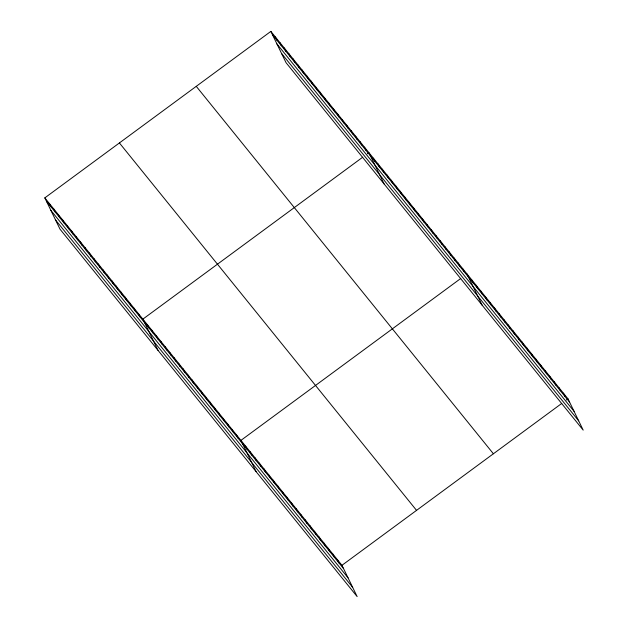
<?xml version="1.0" encoding="UTF-8"?>
<svg xmlns="http://www.w3.org/2000/svg" width="628" height="628" viewBox="0 0 628 628"><rect width="100%" height="100%" fill="white"/><g stroke="black" fill="none" stroke-linecap="round" stroke-linejoin="round"><path stroke-width="0.94" d="M44.816 197.883L341.954 565.31L357.151 596.6L60.013 229.173L44.816 197.883L270.849 31.4L567.987 398.827L583.184 430.117L286.046 62.69L270.849 31.4M362.694 157.228L142.87 319.134L158.068 350.424M367.356 153.797L368.903 152.651L384.101 183.941M460.748 278.479L240.924 440.385L256.122 471.675M341.954 565.31L561.77 403.411M566.432 399.973L567.987 398.827M272.466 34.728L569.604 402.155M276.948 43.952L574.086 411.387M281.564 53.466L578.702 420.893M196.258 86.342L493.396 453.769M119.406 142.941L416.545 510.368M46.433 201.211L343.571 568.638M50.915 210.435L348.053 577.862M55.531 219.941L352.669 587.376M563.395 393.152L565.012 396.48M558.802 387.476L560.419 390.804M554.21 381.793L555.827 385.121M549.618 376.117L551.235 379.445M545.025 370.434L546.643 373.762M540.433 364.758L542.05 368.087M535.841 359.083L537.458 362.411M531.249 353.399L532.866 356.728M526.657 347.724L528.274 351.052M522.064 342.048L523.681 345.376M517.472 336.365L519.089 339.693M512.88 330.689L514.497 334.018M508.288 325.006L509.905 328.334M503.695 319.33L505.312 322.659M499.103 313.655L500.72 316.983M494.511 307.971L496.128 311.3M489.926 302.296L491.536 305.624M485.334 296.62L486.943 299.949M480.742 290.937L482.351 294.265M476.15 285.261L477.759 288.59M471.557 279.586L473.167 282.914M466.965 273.902L482.155 305.192M462.506 268.392L464.123 271.72M458.048 262.881L459.665 266.209M453.589 257.37L455.206 260.699M449.13 251.859L450.747 255.188M444.679 246.349L446.296 249.677M440.22 240.838L441.837 244.166M435.761 235.319L437.378 238.648M431.303 229.809L432.92 233.137M426.852 224.298L428.461 227.626M422.393 218.787L424.01 222.116M417.934 213.277L419.551 216.605M413.475 207.766L415.092 211.094M409.016 202.255L410.634 205.584M404.565 196.745L406.183 200.073M400.107 191.234L401.724 194.562M395.648 185.723L397.265 189.052M391.189 180.212L392.806 183.541M386.738 174.694L388.347 178.022M382.279 169.183L383.896 172.512M377.821 163.673L379.438 167.001M373.362 158.162L374.979 161.49M364.452 147.14L366.069 150.469M359.993 141.63L361.61 144.958M355.534 136.119L357.151 139.447M351.076 130.608L352.693 133.937M346.625 125.098L348.234 128.426M342.166 119.587L343.783 122.915M337.707 114.068L339.324 117.397M333.248 108.558L334.865 111.886M328.789 103.047L330.406 106.375M324.338 97.536L325.956 100.865M319.88 92.026L321.497 95.354M315.421 86.515L317.038 89.843M310.962 81.004L312.579 84.333M306.511 75.493L308.12 78.822M302.052 69.983L303.669 73.311M297.594 64.472L299.211 67.8M293.135 58.953L294.752 62.282M288.676 53.443L290.293 56.771M284.225 47.932L285.842 51.261M279.766 42.421L281.383 45.75M275.307 36.911L276.924 40.239M337.362 559.634L338.979 562.963M332.769 553.951L334.386 557.279M328.177 548.275L329.794 551.604M323.585 542.592L325.202 545.92M318.993 536.916L320.61 540.245M314.4 531.241L316.017 534.569M309.808 525.558L311.425 528.886M305.216 519.882L306.833 523.21M300.624 514.206L302.241 517.535M296.031 508.523L297.648 511.851M291.439 502.847L293.056 506.176M286.847 497.172L288.464 500.5M282.255 491.489L283.872 494.817M277.662 485.813L279.279 489.141M273.07 480.13L274.687 483.458M268.478 474.454L270.095 477.782M263.886 468.778L265.503 472.107M259.293 463.095L260.91 466.423M254.701 457.42L256.318 460.748M250.109 451.744L251.726 455.072M245.517 446.061L247.134 449.389M236.473 434.874L238.091 438.203M232.015 429.364L233.632 432.692M227.556 423.853L229.173 427.181M223.097 418.334L224.714 421.663M218.646 412.824L220.255 416.152M214.187 407.313L215.804 410.641M209.728 401.802L211.346 405.131M205.27 396.292L206.887 399.62M200.811 390.781L202.428 394.109M196.36 385.27L197.977 388.599M191.901 379.759L193.518 383.088M187.442 374.249L189.059 377.577M182.983 368.738L184.601 372.066M178.533 363.219L180.142 366.548M174.074 357.709L175.691 361.037M169.615 352.198L171.232 355.526M165.156 346.687L166.773 350.016M160.697 341.177L162.314 344.505M156.246 335.666L157.863 338.994M151.788 330.155L153.405 333.484M147.329 324.645L148.946 327.973M138.419 313.623L140.028 316.952M133.96 308.113L135.577 311.441M129.501 302.594L131.119 305.922M125.043 297.083L126.66 300.412M120.584 291.573L122.201 294.901M116.133 286.062L117.75 289.39M111.674 280.551L113.291 283.88M107.215 275.04L108.832 278.369M102.757 269.53L104.374 272.858M98.306 264.019L99.915 267.347M93.847 258.508L95.464 261.837M89.388 252.998L91.005 256.326M84.929 247.487L86.546 250.815M80.47 241.968L82.087 245.297M76.019 236.458L77.637 239.786M71.561 230.947L73.178 234.275M67.102 225.436L68.719 228.765M62.643 219.926L64.26 223.254M58.192 214.415L59.801 217.743M53.733 208.904L55.35 212.233M49.274 203.394L50.892 206.722"/></g></svg>
